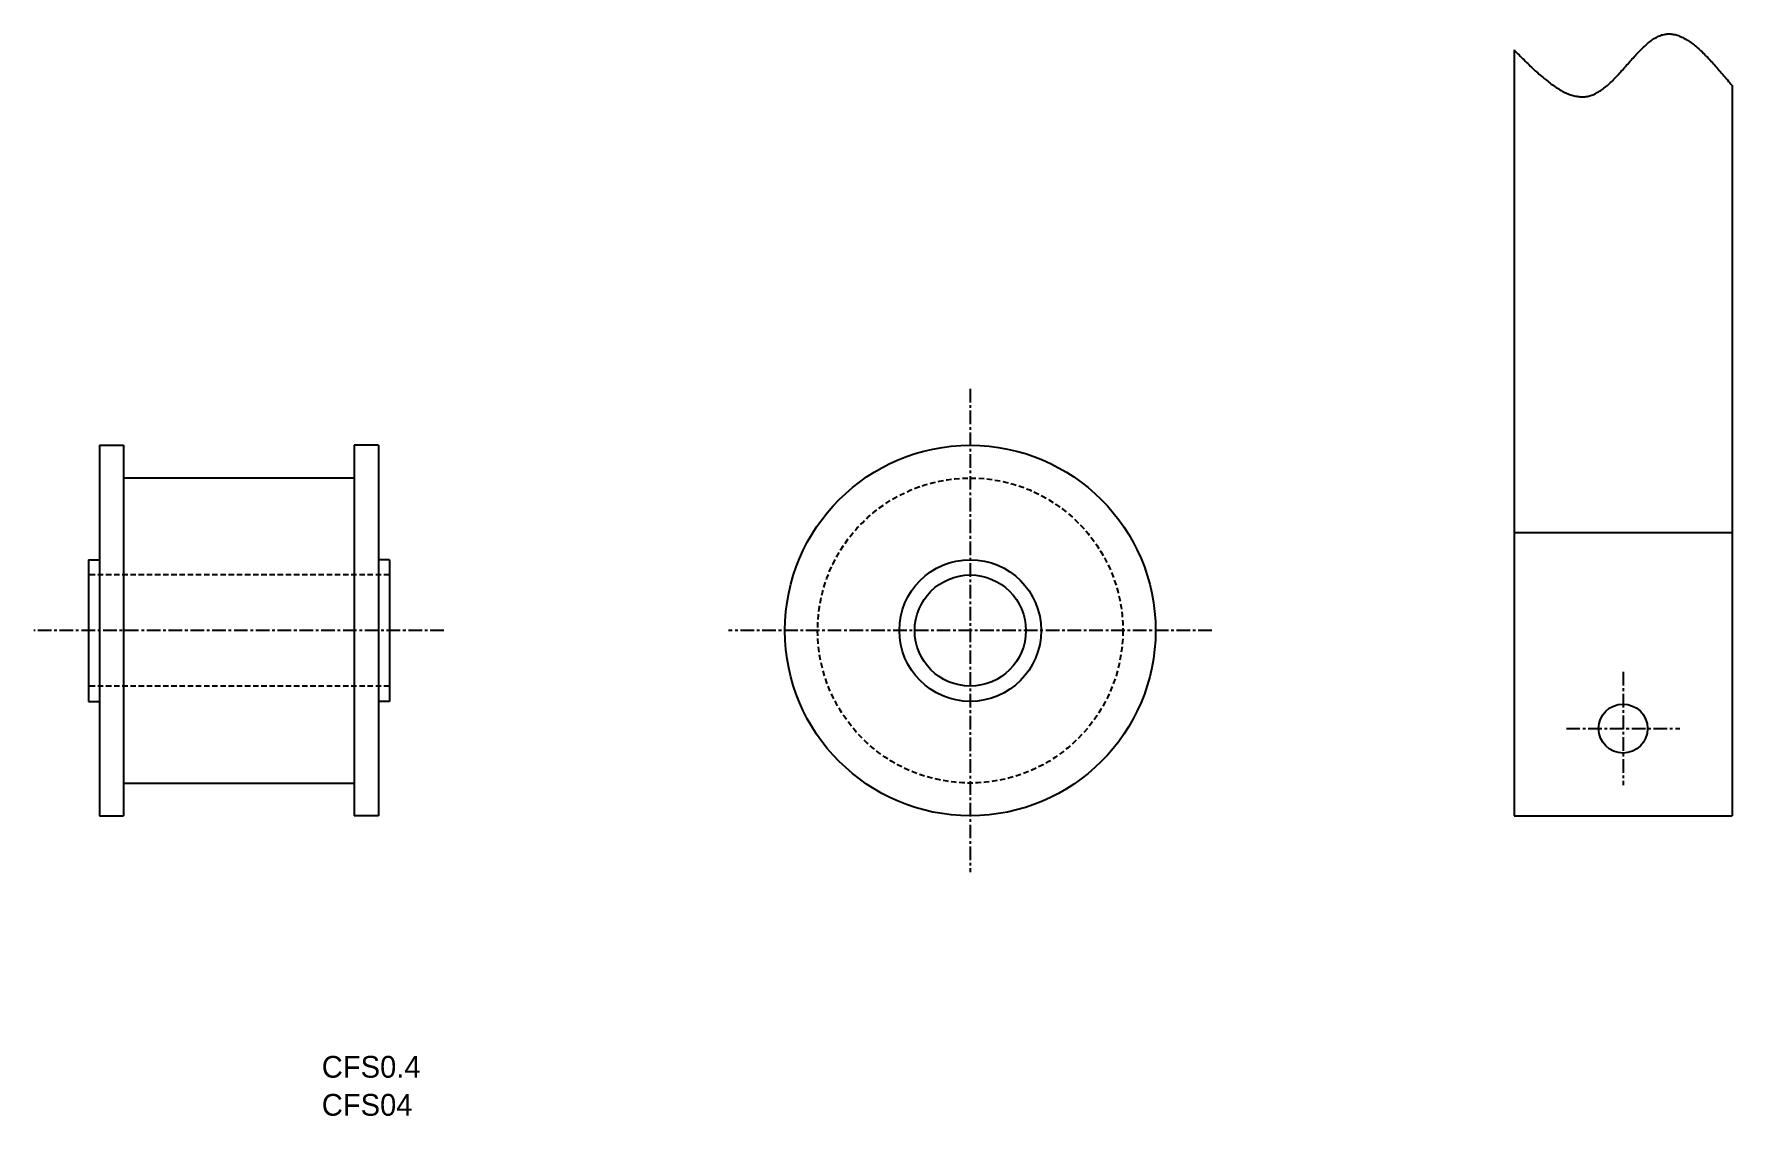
# Model space of a CAD drawing. Extents: x 70 to 226, y 87 to 186.
import ezdxf

# ---------------------------------------------------------------- set-up
doc = ezdxf.new("R2010")
doc.units = 0
doc.linetypes.add('CENTER', pattern=[2, 1.25, -0.25, 0.25, -0.25])
doc.linetypes.add('DASHED', pattern=[0.75, 0.5, -0.25])
doc.layers.get('0').update_dxf_attribs({"linetype": 'CONTINUOUS'})
doc.layers.add('CENTER', color=1, linetype='CENTER')

msp = doc.modelspace()

# ---------------------------------------------------------------- linework, layer by layer
at = {"color": 7, "linetype": 'CONTINUOUS'}
for p, q in [((205.77, 184.83), (205.77, 114.54)), ((225.77, 181.56), (225.77, 114.54)), ((76, 148.54), (76, 114.54)), ((76, 148.54), (78.22, 148.54)), ((78.22, 148.54), (78.22, 114.54)), ((101.6, 148.54), (99.38, 148.54)), ((99.38, 148.54), (99.38, 114.54)), ((101.6, 148.54), (101.6, 114.54)), ((78.22, 145.54), (99.38, 145.54)), ((205.77, 140.54), (225.77, 140.54)), ((75, 138.04), (75, 125.04)), ((75, 138.04), (76, 138.04)), ((102.6, 138.04), (101.6, 138.04)), ((102.6, 138.04), (102.6, 125.04)), ((75, 125.04), (76, 125.04)), ((102.6, 125.04), (101.6, 125.04)), ((78.22, 117.54), (99.38, 117.54)), ((76, 114.54), (78.22, 114.54)), ((101.6, 114.54), (99.38, 114.54)), ((205.77, 114.54), (225.77, 114.54))]:
    msp.add_line(p, q, dxfattribs=at)
at = {"color": 3, "linetype": 'DASHED'}
for p, q in [((102.6, 136.64), (75, 136.64)), ((102.6, 126.44), (75, 126.44))]:
    msp.add_line(p, q, dxfattribs=at)
at = {"color": 7}
msp.add_polyline3d([(205.77, 184.83, 0), (205.88, 184.71, 0), (206, 184.6, 0), (206.11, 184.48, 0), (206.23, 184.37, 0), (206.34, 184.25, 0), (206.46, 184.14, 0), (206.57, 184.02, 0), (206.69, 183.91, 0), (206.8, 183.8, 0), (206.92, 183.68, 0), (207.03, 183.57, 0), (207.15, 183.46, 0), (207.26, 183.35, 0), (207.38, 183.24, 0), (207.49, 183.13, 0), (207.6, 183.03, 0), (207.72, 182.92, 0), (207.83, 182.82, 0), (207.95, 182.71, 0), (208.06, 182.61, 0), (208.17, 182.51, 0), (208.29, 182.41, 0), (208.4, 182.32, 0), (208.52, 182.22, 0), (208.63, 182.13, 0), (208.74, 182.04, 0), (208.86, 181.95, 0), (208.97, 181.86, 0), (209.08, 181.77, 0), (209.19, 181.69, 0), (209.31, 181.61, 0), (209.42, 181.53, 0), (209.53, 181.45, 0), (209.64, 181.38, 0), (209.76, 181.31, 0), (209.87, 181.24, 0), (209.98, 181.17, 0), (210.09, 181.11, 0), (210.2, 181.05, 0), (210.31, 180.99, 0), (210.42, 180.93, 0), (210.53, 180.88, 0), (210.64, 180.83, 0), (210.75, 180.79, 0), (210.86, 180.75, 0), (210.97, 180.71, 0), (211.08, 180.67, 0), (211.19, 180.64, 0), (211.3, 180.61, 0), (211.41, 180.59, 0), (211.52, 180.57, 0), (211.62, 180.55, 0), (211.73, 180.54, 0), (211.84, 180.53, 0), (211.95, 180.52, 0), (212.05, 180.52, 0), (212.16, 180.52, 0), (212.27, 180.53, 0), (212.37, 180.54, 0), (212.48, 180.56, 0), (212.58, 180.58, 0), (212.69, 180.6, 0), (212.79, 180.63, 0), (212.9, 180.67, 0), (213, 180.71, 0), (213.1, 180.75, 0), (213.21, 180.8, 0), (213.31, 180.85, 0), (213.41, 180.91, 0), (213.52, 180.97, 0), (213.62, 181.03, 0), (213.72, 181.1, 0), (213.82, 181.17, 0), (213.92, 181.24, 0), (214.02, 181.32, 0), (214.12, 181.4, 0), (214.23, 181.48, 0), (214.33, 181.57, 0), (214.43, 181.66, 0), (214.53, 181.75, 0), (214.63, 181.84, 0), (214.73, 181.94, 0), (214.82, 182.03, 0), (214.92, 182.13, 0), (215.02, 182.23, 0), (215.12, 182.34, 0), (215.22, 182.44, 0), (215.32, 182.55, 0), (215.42, 182.65, 0), (215.52, 182.76, 0), (215.61, 182.87, 0), (215.71, 182.98, 0), (215.81, 183.09, 0), (215.91, 183.2, 0), (216.01, 183.31, 0), (216.1, 183.42, 0), (216.2, 183.53, 0), (216.3, 183.64, 0), (216.4, 183.75, 0), (216.49, 183.86, 0), (216.59, 183.97, 0), (216.69, 184.08, 0), (216.79, 184.19, 0), (216.88, 184.29, 0), (216.98, 184.4, 0), (217.08, 184.5, 0), (217.17, 184.6, 0), (217.27, 184.71, 0), (217.37, 184.8, 0), (217.47, 184.9, 0), (217.56, 185, 0), (217.66, 185.09, 0), (217.76, 185.18, 0), (217.86, 185.27, 0), (217.95, 185.35, 0), (218.05, 185.44, 0), (218.15, 185.52, 0), (218.25, 185.59, 0), (218.35, 185.67, 0), (218.44, 185.74, 0), (218.54, 185.8, 0), (218.64, 185.87, 0), (218.74, 185.93, 0), (218.84, 185.98, 0), (218.94, 186.03, 0), (219.03, 186.08, 0), (219.13, 186.12, 0), (219.23, 186.16, 0), (219.33, 186.2, 0), (219.43, 186.22, 0), (219.53, 186.25, 0), (219.63, 186.27, 0), (219.73, 186.28, 0), (219.83, 186.29, 0), (219.93, 186.29, 0), (220.03, 186.29, 0), (220.14, 186.29, 0), (220.24, 186.28, 0), (220.34, 186.27, 0), (220.44, 186.25, 0), (220.54, 186.23, 0), (220.64, 186.2, 0), (220.74, 186.17, 0), (220.85, 186.14, 0), (220.95, 186.1, 0), (221.05, 186.05, 0), (221.15, 186.01, 0), (221.26, 185.96, 0), (221.36, 185.91, 0), (221.46, 185.85, 0), (221.57, 185.79, 0), (221.67, 185.73, 0), (221.77, 185.66, 0), (221.88, 185.59, 0), (221.98, 185.52, 0), (222.08, 185.44, 0), (222.19, 185.36, 0), (222.29, 185.28, 0), (222.4, 185.2, 0), (222.5, 185.11, 0), (222.6, 185.02, 0), (222.71, 184.93, 0), (222.81, 184.84, 0), (222.92, 184.74, 0), (223.02, 184.64, 0), (223.13, 184.54, 0), (223.23, 184.44, 0), (223.34, 184.33, 0), (223.44, 184.22, 0), (223.55, 184.12, 0), (223.65, 184.01, 0), (223.76, 183.89, 0), (223.86, 183.78, 0), (223.97, 183.66, 0), (224.08, 183.55, 0), (224.18, 183.43, 0), (224.29, 183.31, 0), (224.39, 183.19, 0), (224.5, 183.07, 0), (224.6, 182.95, 0), (224.71, 182.82, 0), (224.81, 182.7, 0), (224.92, 182.57, 0), (225.03, 182.45, 0), (225.13, 182.32, 0), (225.24, 182.19, 0), (225.34, 182.07, 0), (225.45, 181.94, 0), (225.56, 181.81, 0), (225.66, 181.68, 0), (225.77, 181.56, 0)], dxfattribs=at)
at = {"color": 7, "linetype": 'CONTINUOUS'}
for centre, radius in [((155.89, 131.54), 17), ((155.89, 131.54), 6.5), ((155.89, 131.54), 5.1), ((215.77, 122.54), 2.25)]:
    msp.add_circle(centre, radius, dxfattribs=at)
at = {"color": 3, "linetype": 'DASHED'}
msp.add_circle((155.89, 131.54), 14, dxfattribs=at)
at = {"layer": 'CENTER', "color": 1, "linetype": 'CENTER'}
for p, q in [((155.89, 153.72), (155.89, 109.37)), ((107.6, 131.54), (70, 131.54)), ((178.06, 131.54), (133.72, 131.54)), ((215.77, 127.74), (215.77, 117.34)), ((210.57, 122.54), (220.97, 122.54))]:
    msp.add_line(p, q, dxfattribs=at)

# ---------------------------------------------------------------- texts
for s, p in [('CFS0.4', (96.4, 90.5)), ('CFS04', (96.4, 87.01))]:
    msp.add_text(s, height=2).set_placement(p)

doc.saveas('drawing.dxf')
